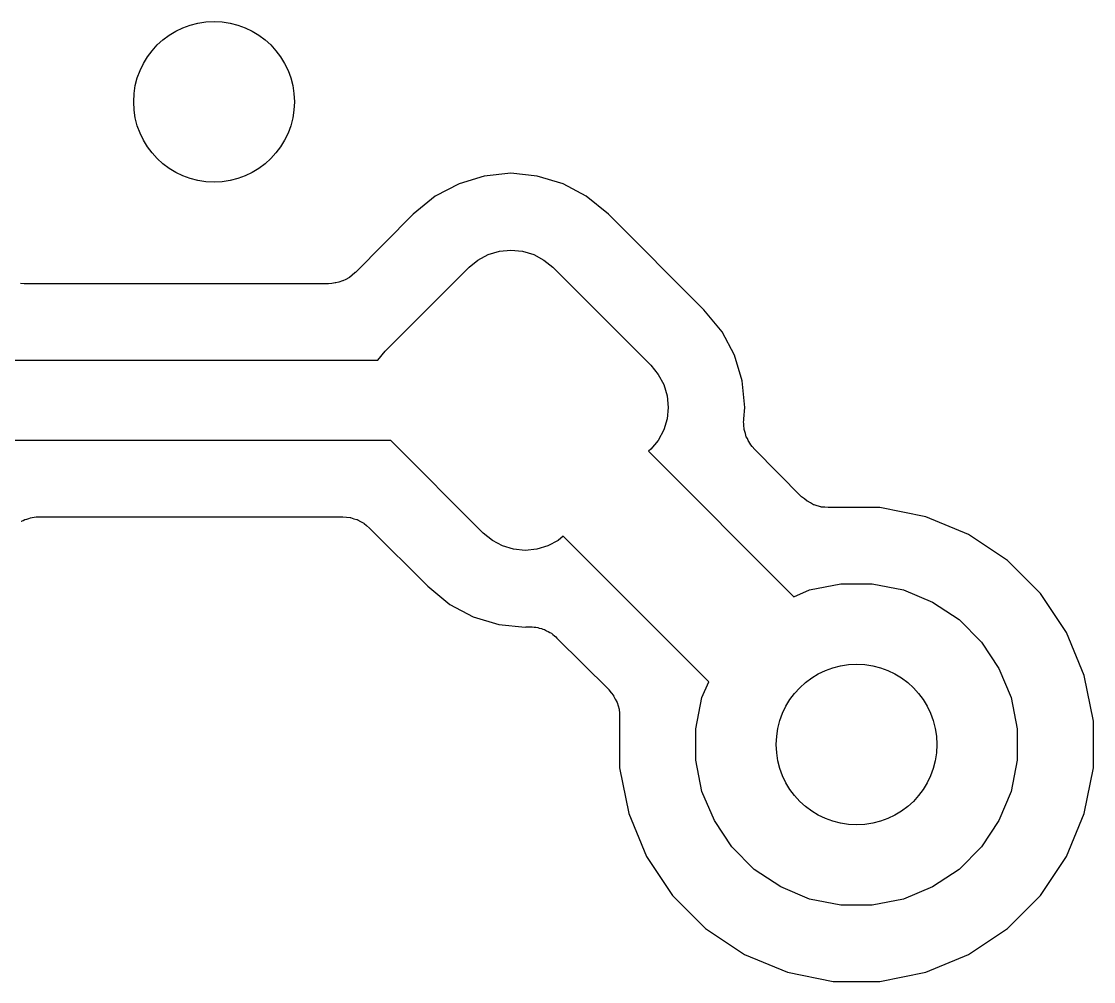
# Model space of a CAD drawing. Extents: x 100.2 to 129.8, y -164.8 to -95.2.
# Drawn here: x 120.421 to 123.09, y -128.39 to -126 of the extents above; entities that cross this region are included whole.
import ezdxf

# ---------------------------------------------------------------- set-up
doc = ezdxf.new("R2010")
doc.units = 0
doc.layers.add('BLACK', color=7, linetype='CONTINUOUS')

msp = doc.modelspace()

# ---------------------------------------------------------------- linework, layer by layer
at = {"layer": 'BLACK', "linetype": 'CONTINUOUS'}
for p, q in [((121.573, -126.385), (121.51, -126.404)), ((121.639, -126.378), (121.573, -126.385)), ((121.705, -126.385), (121.639, -126.378)), ((121.769, -126.404), (121.705, -126.385)), ((121.51, -126.404), (121.451, -126.435)), ((121.827, -126.435), (121.769, -126.404)), ((121.451, -126.435), (121.396, -126.48)), ((121.882, -126.48), (121.827, -126.435)), ((121.396, -126.48), (121.252, -126.625)), ((122.12, -126.718), (121.882, -126.48)), ((121.557, -126.594), (121.583, -126.58)), ((121.583, -126.58), (121.611, -126.572)), ((121.611, -126.572), (121.639, -126.569)), ((121.639, -126.569), (121.668, -126.572)), ((121.668, -126.572), (121.696, -126.58)), ((121.696, -126.58), (121.721, -126.594)), ((121.326, -126.821), (121.535, -126.612)), ((121.535, -126.612), (121.557, -126.594)), ((121.721, -126.594), (121.744, -126.612)), ((121.744, -126.612), (121.988, -126.856)), ((121.236, -126.638), (121.228, -126.642)), ((121.237, -126.637), (121.236, -126.638)), ((121.244, -126.632), (121.237, -126.637)), ((121.237, -126.637), (121.237, -126.637)), ((121.251, -126.626), (121.244, -126.632)), ((121.252, -126.625), (121.251, -126.625)), ((121.251, -126.625), (121.251, -126.625)), ((121.251, -126.625), (121.251, -126.625)), ((121.251, -126.625), (121.251, -126.626)), ((120.427, -126.653), (120.418, -126.652)), ((120.428, -126.653), (120.427, -126.653)), ((121.185, -126.653), (120.428, -126.653)), ((120.428, -126.653), (120.428, -126.653)), ((120.428, -126.653), (120.428, -126.653)), ((120.428, -126.653), (120.428, -126.653)), ((121.193, -126.652), (121.185, -126.653)), ((121.202, -126.651), (121.193, -126.652)), ((121.203, -126.651), (121.202, -126.651)), ((121.202, -126.651), (121.202, -126.651)), ((121.211, -126.649), (121.203, -126.651)), ((121.22, -126.646), (121.211, -126.649)), ((121.221, -126.646), (121.22, -126.646)), ((121.22, -126.646), (121.22, -126.646)), ((121.228, -126.642), (121.221, -126.646)), ((122.165, -126.773), (122.12, -126.718)), ((122.196, -126.831), (122.165, -126.773)), ((121.308, -126.843), (121.326, -126.821)), ((120.31, -126.843), (121.308, -126.843)), ((122.215, -126.895), (122.196, -126.831)), ((121.988, -126.856), (122.006, -126.879)), ((122.006, -126.879), (122.02, -126.904)), ((122.02, -126.904), (122.028, -126.932)), ((122.222, -126.961), (122.215, -126.895)), ((122.028, -126.932), (122.031, -126.961)), ((122.031, -126.961), (122.028, -126.989)), ((122.219, -126.989), (122.222, -126.961)), ((122.028, -126.989), (122.02, -127.017)), ((122.218, -126.997), (122.219, -126.993)), ((122.219, -127.002), (122.218, -126.997)), ((122.219, -126.993), (122.219, -126.989)), ((122.219, -127.008), (122.219, -127.002)), ((122.22, -127.012), (122.219, -127.008)), ((122.22, -127.016), (122.22, -127.012)), ((122.02, -127.017), (122.006, -127.043)), ((122.222, -127.021), (122.22, -127.016)), ((122.223, -127.026), (122.222, -127.021)), ((122.224, -127.03), (122.223, -127.026)), ((122.225, -127.034), (122.224, -127.03)), ((122.228, -127.038), (122.225, -127.034)), ((122.23, -127.043), (122.228, -127.038)), ((121.34, -127.043), (120.379, -127.043)), ((121.57, -127.274), (121.34, -127.043)), ((121.988, -127.065), (121.982, -127.07)), ((122.006, -127.043), (121.988, -127.065)), ((122.232, -127.046), (122.23, -127.043)), ((122.234, -127.05), (122.232, -127.046)), ((122.237, -127.054), (122.234, -127.05)), ((122.24, -127.058), (122.237, -127.054)), ((122.243, -127.061), (122.24, -127.058)), ((122.245, -127.065), (122.243, -127.061)), ((122.246, -127.065), (122.245, -127.065)), ((122.363, -127.183), (122.246, -127.065)), ((121.982, -127.07), (122.344, -127.432)), ((122.37, -127.188), (122.363, -127.183)), ((122.377, -127.194), (122.37, -127.188)), ((122.378, -127.194), (122.377, -127.194)), ((122.377, -127.194), (122.377, -127.194)), ((122.385, -127.198), (122.378, -127.194)), ((122.393, -127.203), (122.385, -127.198)), ((122.394, -127.203), (122.393, -127.203)), ((122.402, -127.206), (122.394, -127.203)), ((122.394, -127.203), (122.394, -127.203)), ((122.411, -127.208), (122.402, -127.206)), ((122.412, -127.209), (122.411, -127.208)), ((122.411, -127.208), (122.411, -127.208)), ((122.421, -127.209), (122.412, -127.209)), ((122.429, -127.21), (122.421, -127.209)), ((122.43, -127.21), (122.429, -127.21)), ((122.434, -127.21), (122.43, -127.21)), ((122.43, -127.21), (122.43, -127.21)), ((122.558, -127.21), (122.434, -127.21)), ((122.672, -127.233), (122.558, -127.21)), ((120.42, -127.244), (120.421, -127.244)), ((120.421, -127.244), (120.425, -127.242)), ((120.425, -127.242), (120.429, -127.24)), ((120.429, -127.24), (120.434, -127.239)), ((120.434, -127.239), (120.439, -127.237)), ((120.439, -127.237), (120.443, -127.236)), ((120.443, -127.236), (120.447, -127.235)), ((120.447, -127.235), (120.452, -127.234)), ((120.452, -127.234), (120.457, -127.233)), ((120.457, -127.233), (120.461, -127.233)), ((120.461, -127.233), (120.465, -127.233)), ((120.465, -127.233), (121.22, -127.233)), ((121.22, -127.233), (121.22, -127.233)), ((121.22, -127.233), (121.22, -127.233)), ((121.22, -127.233), (121.22, -127.233)), ((121.22, -127.233), (121.221, -127.233)), ((121.221, -127.233), (121.23, -127.234)), ((121.23, -127.234), (121.239, -127.235)), ((121.239, -127.235), (121.239, -127.235)), ((121.239, -127.235), (121.24, -127.235)), ((121.24, -127.235), (121.248, -127.238)), ((121.248, -127.238), (121.256, -127.24)), ((121.256, -127.24), (121.257, -127.24)), ((121.257, -127.24), (121.257, -127.241)), ((121.257, -127.241), (121.265, -127.245)), ((121.265, -127.245), (121.273, -127.249)), ((121.273, -127.249), (121.273, -127.249)), ((121.273, -127.249), (121.274, -127.25)), ((121.274, -127.25), (121.28, -127.255)), ((121.28, -127.255), (121.287, -127.261)), ((122.779, -127.277), (122.672, -127.233)), ((121.287, -127.261), (121.432, -127.406)), ((121.593, -127.292), (121.57, -127.274)), ((121.769, -127.281), (121.757, -127.292)), ((122.132, -127.644), (121.769, -127.281)), ((122.876, -127.342), (122.779, -127.277)), ((121.618, -127.305), (121.593, -127.292)), ((121.646, -127.314), (121.618, -127.305)), ((121.731, -127.305), (121.704, -127.314)), ((121.757, -127.292), (121.731, -127.305)), ((121.675, -127.317), (121.646, -127.314)), ((121.704, -127.314), (121.675, -127.317)), ((122.958, -127.424), (122.876, -127.342)), ((121.432, -127.406), (121.487, -127.451)), ((122.344, -127.432), (122.383, -127.415)), ((122.383, -127.415), (122.461, -127.4)), ((122.461, -127.4), (122.539, -127.4)), ((122.539, -127.4), (122.617, -127.415)), ((122.617, -127.415), (122.689, -127.446)), ((123.023, -127.521), (122.958, -127.424)), ((121.487, -127.451), (121.545, -127.482)), ((122.689, -127.446), (122.755, -127.489)), ((121.545, -127.482), (121.609, -127.501)), ((122.755, -127.489), (122.811, -127.545)), ((121.609, -127.501), (121.675, -127.508)), ((121.675, -127.508), (121.677, -127.507)), ((121.677, -127.507), (121.679, -127.507)), ((121.679, -127.507), (121.683, -127.507)), ((121.683, -127.507), (121.687, -127.507)), ((121.687, -127.507), (121.692, -127.507)), ((121.692, -127.507), (121.697, -127.508)), ((121.697, -127.508), (121.701, -127.508)), ((121.701, -127.508), (121.706, -127.509)), ((121.706, -127.509), (121.71, -127.51)), ((121.71, -127.51), (121.715, -127.511)), ((121.715, -127.511), (121.719, -127.513)), ((121.719, -127.513), (121.723, -127.514)), ((121.723, -127.514), (121.728, -127.517)), ((121.728, -127.517), (121.732, -127.519)), ((121.732, -127.519), (121.736, -127.521)), ((121.736, -127.521), (121.74, -127.523)), ((123.067, -127.628), (123.023, -127.521)), ((121.74, -127.523), (121.744, -127.526)), ((121.744, -127.526), (121.748, -127.529)), ((121.748, -127.529), (121.751, -127.532)), ((121.751, -127.532), (121.754, -127.535)), ((121.754, -127.535), (121.883, -127.663)), ((122.811, -127.545), (122.854, -127.611)), ((122.854, -127.611), (122.885, -127.683)), ((123.09, -127.742), (123.067, -127.628)), ((122.115, -127.683), (122.132, -127.644)), ((121.883, -127.663), (121.883, -127.664)), ((121.883, -127.664), (121.883, -127.664)), ((121.883, -127.664), (121.883, -127.664)), ((121.883, -127.664), (121.883, -127.664)), ((121.883, -127.664), (121.889, -127.671)), ((121.889, -127.671), (121.895, -127.678)), ((121.895, -127.678), (121.895, -127.678)), ((121.895, -127.678), (121.895, -127.679)), ((121.895, -127.679), (121.899, -127.687)), ((121.899, -127.687), (121.903, -127.694)), ((121.903, -127.694), (121.903, -127.695)), ((121.903, -127.695), (121.904, -127.695)), ((121.904, -127.695), (121.906, -127.704)), ((121.906, -127.704), (121.909, -127.712)), ((122.1, -127.761), (122.115, -127.683)), ((122.885, -127.683), (122.9, -127.761)), ((121.909, -127.712), (121.909, -127.713)), ((121.909, -127.713), (121.909, -127.713)), ((121.909, -127.713), (121.91, -127.722)), ((121.91, -127.722), (121.91, -127.731)), ((121.91, -127.731), (121.91, -127.731)), ((121.91, -127.731), (121.91, -127.732)), ((121.91, -127.732), (121.91, -127.735)), ((121.91, -127.735), (121.91, -127.858)), ((122.1, -127.839), (122.1, -127.761)), ((122.9, -127.761), (122.9, -127.839)), ((123.09, -127.858), (123.09, -127.742)), ((122.115, -127.917), (122.1, -127.839)), ((122.9, -127.839), (122.885, -127.917)), ((121.91, -127.858), (121.933, -127.972)), ((123.067, -127.972), (123.09, -127.858)), ((122.146, -127.989), (122.115, -127.917)), ((122.885, -127.917), (122.854, -127.989)), ((121.933, -127.972), (121.977, -128.079)), ((123.023, -128.079), (123.067, -127.972)), ((122.189, -128.055), (122.146, -127.989)), ((122.854, -127.989), (122.811, -128.055)), ((122.245, -128.111), (122.189, -128.055)), ((122.811, -128.055), (122.755, -128.111)), ((121.977, -128.079), (122.042, -128.176)), ((122.958, -128.176), (123.023, -128.079)), ((122.311, -128.154), (122.245, -128.111)), ((122.755, -128.111), (122.689, -128.154)), ((122.383, -128.185), (122.311, -128.154)), ((122.689, -128.154), (122.617, -128.185)), ((122.042, -128.176), (122.124, -128.258)), ((122.461, -128.2), (122.383, -128.185)), ((122.617, -128.185), (122.539, -128.2)), ((122.876, -128.258), (122.958, -128.176)), ((122.539, -128.2), (122.461, -128.2)), ((122.124, -128.258), (122.221, -128.323)), ((122.779, -128.323), (122.876, -128.258)), ((122.221, -128.323), (122.328, -128.367)), ((122.672, -128.367), (122.779, -128.323)), ((122.328, -128.367), (122.442, -128.39)), ((122.558, -128.39), (122.672, -128.367)), ((122.442, -128.39), (122.558, -128.39))]:
    msp.add_line(p, q, dxfattribs=at)
at = {"layer": 'BLACK'}
for centre in [(120.9, -126.2), (122.5, -127.8)]:
    msp.add_circle(centre, 0.2, dxfattribs=at)

doc.saveas('drawing.dxf')
